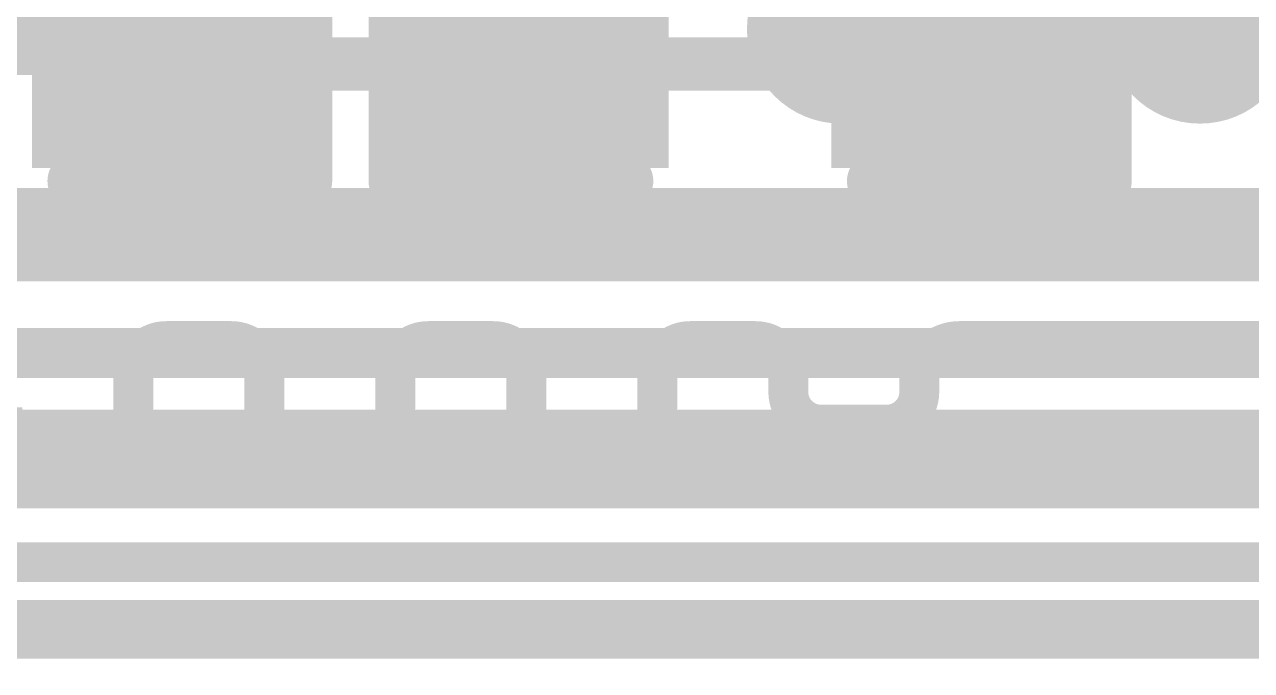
# Model space of a CAD drawing. Header units: inches. Extents: x -6 to 284, y -12 to 154.
# Drawn here: x 69.181 to 71.917, y 8.279 to 9.719 of the extents above; entities that cross this region are included whole.
import ezdxf

# ---------------------------------------------------------------- set-up
doc = ezdxf.new("R2010")
doc.units = ezdxf.units.IN
for name, color, linetype in [('Bottom Layer', 5, 'Continuous'), ('Bottom Overlay', 54, 'Continuous'), ('Bottom Paste', 16, 'Continuous'), ('Bottom Solder', 6, 'Continuous'), ('Signal L1', 76, 'Continuous'), ('Signal L2', 6, 'Continuous'), ('Top Layer', 1, 'Continuous'), ('Top Paste', 8, 'Continuous'), ('Top Solder', 216, 'Continuous')]:
    doc.layers.add(name, color=color, linetype=linetype)

# ---------------------------------------------------------------- blocks, each defined once
blk = doc.blocks.new('200_WFBGA__10_15__127')
at = {"layer": 'Top Layer'}
h = blk.add_hatch(color=1, dxfattribs=at)
edge = h.paths.add_edge_path()
edge.add_arc((-4.400042, 0.9751059999999999), 0.15999968, 0, 360)
h = blk.add_hatch(color=1, dxfattribs=at)
edge = h.paths.add_edge_path()
edge.add_arc((-3.599942, 0.9751059999999999), 0.15999968, 0, 360)
h = blk.add_hatch(color=1, dxfattribs=at)
edge = h.paths.add_edge_path()
edge.add_arc((-2.800096, 0.9751059999999999), 0.15999968, 0, 360)
h = blk.add_hatch(color=1, dxfattribs=at)
edge = h.paths.add_edge_path()
edge.add_arc((-1.999996, 0.9751059999999999), 0.15999968, 0, 360)
at = {"layer": 'Top Paste'}
h = blk.add_hatch(color=8, dxfattribs=at)
edge = h.paths.add_edge_path()
edge.add_arc((-4.400042, 0.9751059999999999), 0.15999968, 0, 360)
h = blk.add_hatch(color=8, dxfattribs=at)
edge = h.paths.add_edge_path()
edge.add_arc((-3.599942, 0.9751059999999999), 0.15999968, 0, 360)
h = blk.add_hatch(color=8, dxfattribs=at)
edge = h.paths.add_edge_path()
edge.add_arc((-2.800096, 0.9751059999999999), 0.15999968, 0, 360)
h = blk.add_hatch(color=8, dxfattribs=at)
edge = h.paths.add_edge_path()
edge.add_arc((-1.999996, 0.9751059999999999), 0.15999968, 0, 360)
at = {"layer": 'Top Solder'}
h = blk.add_hatch(color=216, dxfattribs=at)
edge = h.paths.add_edge_path()
edge.add_arc((-4.400042, 0.9751059999999999), 0.21001228, 0, 360)
h = blk.add_hatch(color=216, dxfattribs=at)
edge = h.paths.add_edge_path()
edge.add_arc((-3.599942, 0.9751059999999999), 0.21001228, 0, 360)
h = blk.add_hatch(color=216, dxfattribs=at)
edge = h.paths.add_edge_path()
edge.add_arc((-2.800096, 0.9751059999999999), 0.21001228, 0, 360)
h = blk.add_hatch(color=216, dxfattribs=at)
edge = h.paths.add_edge_path()
edge.add_arc((-1.999996, 0.9751059999999999), 0.21001228, 0, 360)
blk = doc.blocks.new('C___0402_B_311')
at = {"layer": 'Bottom Layer'}
for points in [[(-0.2412999999999999, 0.3174999999999999), (-0.2413000000000001, -0.3175), (-0.6985, -0.3174999999999999), (-0.6985, 0.3175)], [(0.6985, 0.3174999999999999), (0.6985, -0.3175), (0.2412999999999999, -0.3174999999999999), (0.2413000000000001, 0.3175)]]:
    blk.add_hatch(color=5, dxfattribs=at).paths.add_polyline_path(points)
at = {"layer": 'Bottom Paste'}
for points in [[(-0.2412999999999999, 0.3174999999999999), (-0.2413000000000001, -0.3175), (-0.6985, -0.3174999999999999), (-0.6985, 0.3175)], [(0.6985, 0.3174999999999999), (0.6985, -0.3175), (0.2412999999999999, -0.3174999999999999), (0.2413000000000001, 0.3175)]]:
    blk.add_hatch(color=16, dxfattribs=at).paths.add_polyline_path(points)
at = {"layer": 'Bottom Solder'}
for points in [[(-0.1813001199999999, 0.3774998799999999), (-0.1813001200000001, -0.3774998800000001), (-0.7584998799999999, -0.3774998799999999), (-0.7584998799999999, 0.3774998800000001)], [(0.7584998799999999, 0.3774998799999999), (0.7584998799999999, -0.3774998800000001), (0.1813001199999999, -0.3774998799999999), (0.1813001200000001, 0.3774998800000001)]]:
    blk.add_hatch(color=6, dxfattribs=at).paths.add_polyline_path(points)
at = {"layer": 'Bottom Overlay'}
for points in [[(-0.7874, -0.4064, 0.127, 0.127, 0), (-0.7874, 0.4064, 0.127, 0.127, 0)], [(-0.7874, 0.4064, 0.127, 0.127, 0), (-0.2794, 0.4064, 0.127, 0.127, 0)], [(0.2794, 0.4064, 0.127, 0.127, 0), (0.7874, 0.4064, 0.127, 0.127, 0)], [(0.7874, -0.4064, 0.127, 0.127, 0), (0.7874, 0.4064, 0.127, 0.127, 0)], [(-0.7874, -0.4064, 0.127, 0.127, 0), (-0.2794, -0.4064, 0.127, 0.127, 0)], [(0.2794, -0.4064, 0.127, 0.127, 0), (0.7874, -0.4064, 0.127, 0.127, 0)]]:
    blk.add_lwpolyline(points, format="xyseb", dxfattribs=at)
for points in [[(-0.8191499999999999, 0.4064, 0.0635, 0.0635, 1), (-0.7556499999999999, 0.4064, 0.0635, 0.0635, 1)], [(-0.8191499999999999, 0.4064, 0.0635, 0.0635, 1), (-0.7556499999999999, 0.4064, 0.0635, 0.0635, 1)], [(-0.31115, 0.4064, 0.0635, 0.0635, 1), (-0.24765, 0.4064, 0.0635, 0.0635, 1)], [(0.24765, 0.4064, 0.0635, 0.0635, 1), (0.31115, 0.4064, 0.0635, 0.0635, 1)], [(0.7556499999999999, 0.4064, 0.0635, 0.0635, 1), (0.8191499999999999, 0.4064, 0.0635, 0.0635, 1)], [(0.7556499999999999, 0.4064, 0.0635, 0.0635, 1), (0.8191499999999999, 0.4064, 0.0635, 0.0635, 1)], [(-0.8191499999999999, -0.4064, 0.0635, 0.0635, 1), (-0.7556499999999999, -0.4064, 0.0635, 0.0635, 1)], [(-0.8191499999999999, -0.4064, 0.0635, 0.0635, 1), (-0.7556499999999999, -0.4064, 0.0635, 0.0635, 1)], [(-0.31115, -0.4064, 0.0635, 0.0635, 1), (-0.24765, -0.4064, 0.0635, 0.0635, 1)], [(0.24765, -0.4064, 0.0635, 0.0635, 1), (0.31115, -0.4064, 0.0635, 0.0635, 1)], [(0.7556499999999999, -0.4064, 0.0635, 0.0635, 1), (0.8191499999999999, -0.4064, 0.0635, 0.0635, 1)], [(0.7556499999999999, -0.4064, 0.0635, 0.0635, 1), (0.8191499999999999, -0.4064, 0.0635, 0.0635, 1)]]:
    blk.add_lwpolyline(points, format="xyseb", close=True, dxfattribs=at)
blk = doc.blocks.new('C___0402_B_335')
at = {"layer": 'Bottom Layer'}
for points in [[(-0.2413, 0.3175), (-0.2412999999999999, -0.3175), (-0.6985, -0.3175), (-0.6985, 0.3175)], [(0.6985, 0.3175), (0.6985, -0.3175), (0.2413, -0.3175), (0.2412999999999999, 0.3175)]]:
    blk.add_hatch(color=5, dxfattribs=at).paths.add_polyline_path(points)
at = {"layer": 'Bottom Paste'}
for points in [[(-0.2413, 0.3175), (-0.2412999999999999, -0.3175), (-0.6985, -0.3175), (-0.6985, 0.3175)], [(0.6985, 0.3175), (0.6985, -0.3175), (0.2413, -0.3175), (0.2412999999999999, 0.3175)]]:
    blk.add_hatch(color=16, dxfattribs=at).paths.add_polyline_path(points)
at = {"layer": 'Bottom Solder'}
for points in [[(-0.18130012, 0.37749988), (-0.18130012, -0.37749988), (-0.7584998799999999, -0.37749988), (-0.7584998799999999, 0.37749988)], [(0.7584998799999999, 0.37749988), (0.7584998799999999, -0.37749988), (0.18130012, -0.37749988), (0.18130012, 0.37749988)]]:
    blk.add_hatch(color=6, dxfattribs=at).paths.add_polyline_path(points)
at = {"layer": 'Bottom Overlay'}
for points in [[(-0.7874, 0.4064, 0.127, 0.127, 0), (-0.7874, -0.4064, 0.127, 0.127, 0)], [(-0.2794, 0.4064, 0.127, 0.127, 0), (-0.7874, 0.4064, 0.127, 0.127, 0)], [(0.7874, 0.4064, 0.127, 0.127, 0), (0.2794, 0.4064, 0.127, 0.127, 0)], [(0.7874, 0.4064, 0.127, 0.127, 0), (0.7874, -0.4064, 0.127, 0.127, 0)], [(-0.2794, -0.4064, 0.127, 0.127, 0), (-0.7874, -0.4064, 0.127, 0.127, 0)], [(0.7874, -0.4064, 0.127, 0.127, 0), (0.2794, -0.4064, 0.127, 0.127, 0)]]:
    blk.add_lwpolyline(points, format="xyseb", dxfattribs=at)
for points in [[(-0.8191499999999999, 0.4064, 0.0635, 0.0635, 1), (-0.7556499999999999, 0.4064, 0.0635, 0.0635, 1)], [(-0.8191499999999999, 0.4064, 0.0635, 0.0635, 1), (-0.7556499999999999, 0.4064, 0.0635, 0.0635, 1)], [(-0.31115, 0.4064, 0.0635, 0.0635, 1), (-0.24765, 0.4064, 0.0635, 0.0635, 1)], [(0.24765, 0.4064, 0.0635, 0.0635, 1), (0.31115, 0.4064, 0.0635, 0.0635, 1)], [(0.7556499999999999, 0.4064, 0.0635, 0.0635, 1), (0.8191499999999999, 0.4064, 0.0635, 0.0635, 1)], [(0.7556499999999999, 0.4064, 0.0635, 0.0635, 1), (0.8191499999999999, 0.4064, 0.0635, 0.0635, 1)], [(-0.8191499999999999, -0.4064, 0.0635, 0.0635, 1), (-0.7556499999999999, -0.4064, 0.0635, 0.0635, 1)], [(-0.8191499999999999, -0.4064, 0.0635, 0.0635, 1), (-0.7556499999999999, -0.4064, 0.0635, 0.0635, 1)], [(-0.31115, -0.4064, 0.0635, 0.0635, 1), (-0.24765, -0.4064, 0.0635, 0.0635, 1)], [(0.24765, -0.4064, 0.0635, 0.0635, 1), (0.31115, -0.4064, 0.0635, 0.0635, 1)], [(0.7556499999999999, -0.4064, 0.0635, 0.0635, 1), (0.8191499999999999, -0.4064, 0.0635, 0.0635, 1)], [(0.7556499999999999, -0.4064, 0.0635, 0.0635, 1), (0.8191499999999999, -0.4064, 0.0635, 0.0635, 1)]]:
    blk.add_lwpolyline(points, format="xyseb", close=True, dxfattribs=at)

msp = doc.modelspace()

# ---------------------------------------------------------------- linework, layer by layer
at = {"layer": 'Bottom Layer'}
for points in [[(68.01124066, 9.301640019999999, 0.10668, 0.10668, 0), (72.00753696, 9.301640019999999, 0.10668, 0.10668, 0)], [(67.71844216, 8.984140019999998, 0.10668, 0.10668, 0), (73.41010972, 8.984140019999998, 0.10668, 0.10668, 0)], [(67.28227082, 8.70019342, 0.10668, 0.10668, 0), (73.13266044, 8.70019342, 0.10668, 0.10668, 0)], [(67.75083732, 8.38269342, 0.10668, 0.10668, 0), (71.91943452, 8.38269342, 0.10668, 0.10668, 0)], [(71.91943452, 8.38269342, 0.10668, 0.10668, -0.4142135623730951), (72.20184187999999, 8.10028606, 0.10668, 0.10668, 0)]]:
    msp.add_lwpolyline(points, format="xyseb", dxfattribs=at)
msp.add_lwpolyline([(71.89276452, 8.38269342, 0.05333999999999999, 0.05333999999999999, 1), (71.94610452, 8.38269342, 0.05333999999999999, 0.05333999999999999, 1)], format="xyseb", close=True, dxfattribs=at)
msp.add_lwpolyline([(71.89276452, 8.38269342, 0.05333999999999999, 0.05333999999999999, 1), (71.94610452, 8.38269342, 0.05333999999999999, 0.05333999999999999, 1)], format="xyseb", close=True, dxfattribs=at)
at = {"layer": 'Signal L1'}
for points in [[(71.77502027999999, 9.87674682, 0.11938, 0.11938, -0.3992584395762669), (71.51756588, 9.631232959999998, 0.11938, 0.11938, 0)], [(69.6306837, 9.631235499999999, 0.11938, 0.11938, -0.4142135623730951), (69.45131652, 9.810602679999999, 0.11938, 0.11938, 0)], [(69.6306837, 9.631235499999999, 0.11938, 0.11938, 0), (71.51756588, 9.631232959999998, 0.11938, 0.11938, 0)], [(68.34327454, 9.206489079999999, 0.11938, 0.11938, 0), (72.3934417, 9.206489079999999, 0.11938, 0.11938, 0)], [(65.86895385999999, 8.800675819999999, 0.11938, 0.11938, 0), (72.83070015999999, 8.800675819999999, 0.11938, 0.11938, 0)], [(64.01477926, 8.37136502, 0.11938, 0.11938, 0), (73.68458212, 8.37136502, 0.11938, 0.11938, 0)]]:
    msp.add_lwpolyline(points, format="xyseb", dxfattribs=at)
for points in [[(69.6008387, 9.631235499999999, 0.05969, 0.05969, 1), (69.6605287, 9.631235499999999, 0.05969, 0.05969, 1)], [(69.6008387, 9.631235499999999, 0.05969, 0.05969, 1), (69.6605287, 9.631235499999999, 0.05969, 0.05969, 1)], [(71.48772088, 9.631232959999998, 0.05969, 0.05969, 1), (71.54741088, 9.631232959999998, 0.05969, 0.05969, 1)], [(71.48772088, 9.631232959999998, 0.05969, 0.05969, 1), (71.54741088, 9.631232959999998, 0.05969, 0.05969, 1)]]:
    msp.add_lwpolyline(points, format="xyseb", close=True, dxfattribs=at)
at = {"layer": 'Signal L2'}
for points in [[(70.05220432, 9.420555199999999, 0.08889999999999999, 0.08889999999999999, -1.10190129019507), (70.38141626, 9.41985162, 0.08889999999999999, 0.08889999999999999, 0)], [(70.05220432, 9.41728114, 0.08889999999999999, 0.08889999999999999, -0.4142135623730951), (69.92464552, 9.289722339999999, 0.08889999999999999, 0.08889999999999999, 0)], [(70.05220432, 9.41728114, 0.08889999999999999, 0.08889999999999999, 0), (70.05220432, 9.420555199999999, 0.08889999999999999, 0.08889999999999999, 0)], [(70.38141626, 9.41690522, 0.08889999999999999, 0.08889999999999999, 0), (70.38141626, 9.41985162, 0.08889999999999999, 0.08889999999999999, 0)], [(70.50859914, 9.289722339999999, 0.08889999999999999, 0.08889999999999999, -0.4142135623730951), (70.38141626, 9.41690522, 0.08889999999999999, 0.08889999999999999, 0)], [(68.06937871999999, 9.28972488, 0.08889999999999999, 0.08889999999999999, 0), (69.72456972, 9.28972488, 0.08889999999999999, 0.08889999999999999, 0)], [(69.72456972, 9.28972488, 0.08889999999999999, 0.08889999999999999, 0), (69.92464298, 9.289722339999999, 0.08889999999999999, 0.08889999999999999, 0)], [(69.92464298, 9.289722339999999, 0.08889999999999999, 0.08889999999999999, 0), (69.92464552, 9.289722339999999, 0.08889999999999999, 0.08889999999999999, 0)], [(70.50859914, 9.289722339999999, 0.08889999999999999, 0.08889999999999999, 0), (70.50860168, 9.289722339999999, 0.08889999999999999, 0.08889999999999999, 0)], [(70.50860168, 9.289722339999999, 0.08889999999999999, 0.08889999999999999, 0), (70.7091169, 9.28972488, 0.08889999999999999, 0.08889999999999999, 0)], [(70.7091169, 9.28972488, 0.08889999999999999, 0.08889999999999999, 0), (73.06849242, 9.28972488, 0.08889999999999999, 0.08889999999999999, 0)], [(68.06937871999999, 8.997624879999998, 0.08889999999999999, 0.08889999999999999, 0), (73.06849242, 8.997624879999998, 0.08889999999999999, 0.08889999999999999, 0)], [(66.3846526, 8.70019342, 0.11938, 0.11938, 0), (76.26723125999999, 8.70019342, 0.11938, 0.11938, 0)], [(64.4796526, 8.364913419999999, 0.11938, 0.11938, 0), (78.60933732, 8.364913419999999, 0.11938, 0.11938, 0)]]:
    msp.add_lwpolyline(points, format="xyseb", dxfattribs=at)
for points in [[(70.02997932, 9.420555199999999, 0.04445, 0.04445, 1), (70.07442932, 9.420555199999999, 0.04445, 0.04445, 1)], [(70.02997932, 9.420555199999999, 0.04445, 0.04445, 1), (70.07442932, 9.420555199999999, 0.04445, 0.04445, 1)], [(70.02997932, 9.41728114, 0.04445, 0.04445, 1), (70.07442932, 9.41728114, 0.04445, 0.04445, 1)], [(70.02997932, 9.41728114, 0.04445, 0.04445, 1), (70.07442932, 9.41728114, 0.04445, 0.04445, 1)], [(70.35919126, 9.41985162, 0.04445, 0.04445, 1), (70.40364126, 9.41985162, 0.04445, 0.04445, 1)], [(70.35919126, 9.41985162, 0.04445, 0.04445, 1), (70.40364126, 9.41985162, 0.04445, 0.04445, 1)], [(70.35919126, 9.41690522, 0.04445, 0.04445, 1), (70.40364126, 9.41690522, 0.04445, 0.04445, 1)], [(70.35919126, 9.41690522, 0.04445, 0.04445, 1), (70.40364126, 9.41690522, 0.04445, 0.04445, 1)], [(69.70234472, 9.28972488, 0.04445, 0.04445, 1), (69.74679472, 9.28972488, 0.04445, 0.04445, 1)], [(69.70234472, 9.28972488, 0.04445, 0.04445, 1), (69.74679472, 9.28972488, 0.04445, 0.04445, 1)], [(69.90241798, 9.289722339999999, 0.04445, 0.04445, 1), (69.94686798, 9.289722339999999, 0.04445, 0.04445, 1)], [(69.90241798, 9.289722339999999, 0.04445, 0.04445, 1), (69.94686798, 9.289722339999999, 0.04445, 0.04445, 1)], [(69.90242052, 9.289722339999999, 0.04445, 0.04445, 1), (69.94687052, 9.289722339999999, 0.04445, 0.04445, 1)], [(69.90242052, 9.289722339999999, 0.04445, 0.04445, 1), (69.94687052, 9.289722339999999, 0.04445, 0.04445, 1)], [(70.48637414, 9.289722339999999, 0.04445, 0.04445, 1), (70.53082413999999, 9.289722339999999, 0.04445, 0.04445, 1)], [(70.48637414, 9.289722339999999, 0.04445, 0.04445, 1), (70.53082413999999, 9.289722339999999, 0.04445, 0.04445, 1)], [(70.48637667999999, 9.289722339999999, 0.04445, 0.04445, 1), (70.53082667999999, 9.289722339999999, 0.04445, 0.04445, 1)], [(70.48637667999999, 9.289722339999999, 0.04445, 0.04445, 1), (70.53082667999999, 9.289722339999999, 0.04445, 0.04445, 1)], [(70.68689189999999, 9.28972488, 0.04445, 0.04445, 1), (70.7313419, 9.28972488, 0.04445, 0.04445, 1)], [(70.68689189999999, 9.28972488, 0.04445, 0.04445, 1), (70.7313419, 9.28972488, 0.04445, 0.04445, 1)]]:
    msp.add_lwpolyline(points, format="xyseb", close=True, dxfattribs=at)
at = {"layer": 'Top Layer'}
for points in [[(69.80183652, 10.03320574, 0.2032, 0.2032, 0), (70.20183826, 9.70820512, 0.2032, 0.2032, 0)], [(70.60175618, 10.03320574, 0.2032, 0.2032, 0), (71.00183666, 9.70819242, 0.2032, 0.2032, 0)], [(71.4018384, 10.02711228, 0.2032, 0.2032, 0), (71.80183506, 9.70819242, 0.2032, 0.2032, 0)], [(68.54984511999999, 9.70820512, 0.2032, 0.2032, 0), (69.40183732, 9.70820512, 0.2032, 0.2032, 0)], [(71.00183666, 9.70819242, 0.2032, 0.2032, 0), (71.0018392, 9.70820512, 0.2032, 0.2032, 0)], [(71.80183506, 9.70819242, 0.2032, 0.2032, 0), (71.80184014, 9.70820512, 0.2032, 0.2032, 0)], [(67.90810142, 9.30533318, 0.08889999999999999, 0.08889999999999999, 0), (73.08652133999999, 9.30533318, 0.08889999999999999, 0.08889999999999999, 0)], [(69.4234451, 8.940208179999999, 0.08889999999999999, 0.08889999999999999, -0.4142135623730951), (69.4964701, 9.013233179999999, 0.08889999999999999, 0.08889999999999999, 0)], [(69.4964701, 9.013233179999999, 0.08889999999999999, 0.08889999999999999, 0), (69.6425201, 9.013233179999999, 0.08889999999999999, 0.08889999999999999, 0)], [(69.6425201, 9.013233179999999, 0.08889999999999999, 0.08889999999999999, -0.4142135623730951), (69.7155451, 8.940208179999999, 0.08889999999999999, 0.08889999999999999, 0)], [(70.00764509999999, 8.940208179999999, 0.08889999999999999, 0.08889999999999999, -0.4142135623730951), (70.0806701, 9.013233179999999, 0.08889999999999999, 0.08889999999999999, 0)], [(70.0806701, 9.013233179999999, 0.08889999999999999, 0.08889999999999999, 0), (70.2267201, 9.013233179999999, 0.08889999999999999, 0.08889999999999999, 0)], [(70.2267201, 9.013233179999999, 0.08889999999999999, 0.08889999999999999, -0.4142135623730951), (70.2997451, 8.940208179999999, 0.08889999999999999, 0.08889999999999999, 0)], [(70.5918451, 8.940208179999999, 0.08889999999999999, 0.08889999999999999, -0.4142135623730951), (70.66487009999999, 9.013233179999999, 0.08889999999999999, 0.08889999999999999, 0)], [(70.66487009999999, 9.013233179999999, 0.08889999999999999, 0.08889999999999999, 0), (70.81092009999999, 9.013233179999999, 0.08889999999999999, 0.08889999999999999, 0)], [(70.81092009999999, 9.013233179999999, 0.08889999999999999, 0.08889999999999999, -0.4142135623730951), (70.8839451, 8.940208179999999, 0.08889999999999999, 0.08889999999999999, 0)], [(71.1760451, 8.92433318, 0.08889999999999999, 0.08889999999999999, -0.4142135623730951), (71.26494509999999, 9.013233179999999, 0.08889999999999999, 0.08889999999999999, 0)], [(71.26494509999999, 9.013233179999999, 0.08889999999999999, 0.08889999999999999, 0), (71.65068474, 9.013233179999999, 0.08889999999999999, 0.08889999999999999, 0)], [(71.65068474, 9.013233179999999, 0.08889999999999999, 0.08889999999999999, 0), (73.0865188, 9.013233179999999, 0.08889999999999999, 0.08889999999999999, 0)], [(69.4234451, 8.86536454, 0.08889999999999999, 0.08889999999999999, 0), (69.4234451, 8.940208179999999, 0.08889999999999999, 0.08889999999999999, 0)], [(69.7155451, 8.86536454, 0.08889999999999999, 0.08889999999999999, 0), (69.7155451, 8.940208179999999, 0.08889999999999999, 0.08889999999999999, 0)], [(70.00764509999999, 8.86536454, 0.08889999999999999, 0.08889999999999999, 0), (70.00764509999999, 8.940208179999999, 0.08889999999999999, 0.08889999999999999, 0)], [(70.2997451, 8.86536454, 0.08889999999999999, 0.08889999999999999, 0), (70.2997451, 8.940208179999999, 0.08889999999999999, 0.08889999999999999, 0)], [(70.5918451, 8.86536454, 0.08889999999999999, 0.08889999999999999, 0), (70.5918451, 8.940208179999999, 0.08889999999999999, 0.08889999999999999, 0)], [(70.8839451, 8.8998552, 0.08889999999999999, 0.08889999999999999, 0), (70.8839451, 8.940208179999999, 0.08889999999999999, 0.08889999999999999, 0)], [(71.1760451, 8.8998552, 0.08889999999999999, 0.08889999999999999, 0), (71.1760451, 8.92433318, 0.08889999999999999, 0.08889999999999999, 0)], [(70.9569701, 8.8268302, 0.08889999999999999, 0.08889999999999999, -0.4142135623730951), (70.8839451, 8.8998552, 0.08889999999999999, 0.08889999999999999, 0)], [(71.1760451, 8.8998552, 0.08889999999999999, 0.08889999999999999, -0.4142135623730951), (71.1030201, 8.8268302, 0.08889999999999999, 0.08889999999999999, 0)], [(69.2043701, 8.792339539999999, 0.08889999999999999, 0.08889999999999999, -0.4142135623730951), (69.13134509999999, 8.86536454, 0.08889999999999999, 0.08889999999999999, 0)], [(69.4234451, 8.86536454, 0.08889999999999999, 0.08889999999999999, -0.4142135623730951), (69.3504201, 8.792339539999999, 0.08889999999999999, 0.08889999999999999, 0)], [(69.78857009999999, 8.792339539999999, 0.08889999999999999, 0.08889999999999999, -0.4142135623730951), (69.7155451, 8.86536454, 0.08889999999999999, 0.08889999999999999, 0)], [(70.00764509999999, 8.86536454, 0.08889999999999999, 0.08889999999999999, -0.4142135623730951), (69.93462009999999, 8.792339539999999, 0.08889999999999999, 0.08889999999999999, 0)], [(70.3727701, 8.792339539999999, 0.08889999999999999, 0.08889999999999999, -0.4142135623730951), (70.2997451, 8.86536454, 0.08889999999999999, 0.08889999999999999, 0)], [(70.5918451, 8.86536454, 0.08889999999999999, 0.08889999999999999, -0.4142135623730951), (70.5188201, 8.792339539999999, 0.08889999999999999, 0.08889999999999999, 0)], [(70.9569701, 8.8268302, 0.08889999999999999, 0.08889999999999999, 0), (71.1030201, 8.8268302, 0.08889999999999999, 0.08889999999999999, 0)], [(69.2043701, 8.792339539999999, 0.08889999999999999, 0.08889999999999999, 0), (69.3504201, 8.792339539999999, 0.08889999999999999, 0.08889999999999999, 0)], [(69.78857009999999, 8.792339539999999, 0.08889999999999999, 0.08889999999999999, 0), (69.93462009999999, 8.792339539999999, 0.08889999999999999, 0.08889999999999999, 0)], [(70.3727701, 8.792339539999999, 0.08889999999999999, 0.08889999999999999, 0), (70.5188201, 8.792339539999999, 0.08889999999999999, 0.08889999999999999, 0)], [(68.41927134, 8.520198859999999, 0.08889999999999999, 0.08889999999999999, 0), (72.77089332, 8.520198859999999, 0.08889999999999999, 0.08889999999999999, 0)]]:
    msp.add_lwpolyline(points, format="xyseb", dxfattribs=at)
for points in [[(69.35103731999999, 9.70820512, 0.1016, 0.1016, 1), (69.45263732, 9.70820512, 0.1016, 0.1016, 1)], [(70.15103825999999, 9.70820512, 0.1016, 0.1016, 1), (70.25263826, 9.70820512, 0.1016, 0.1016, 1)], [(70.95103666, 9.70819242, 0.1016, 0.1016, 1), (71.05263666, 9.70819242, 0.1016, 0.1016, 1)], [(70.95103666, 9.70819242, 0.1016, 0.1016, 1), (71.05263666, 9.70819242, 0.1016, 0.1016, 1)], [(70.9510392, 9.70820512, 0.1016, 0.1016, 1), (71.0526392, 9.70820512, 0.1016, 0.1016, 1)], [(71.75103505999999, 9.70819242, 0.1016, 0.1016, 1), (71.85263506, 9.70819242, 0.1016, 0.1016, 1)], [(71.75103505999999, 9.70819242, 0.1016, 0.1016, 1), (71.85263506, 9.70819242, 0.1016, 0.1016, 1)], [(71.75104014, 9.70820512, 0.1016, 0.1016, 1), (71.85264013999999, 9.70820512, 0.1016, 0.1016, 1)], [(69.47424509999999, 9.013233179999999, 0.04445, 0.04445, 1), (69.51869509999999, 9.013233179999999, 0.04445, 0.04445, 1)], [(69.47424509999999, 9.013233179999999, 0.04445, 0.04445, 1), (69.51869509999999, 9.013233179999999, 0.04445, 0.04445, 1)], [(69.62029509999999, 9.013233179999999, 0.04445, 0.04445, 1), (69.6647451, 9.013233179999999, 0.04445, 0.04445, 1)], [(69.62029509999999, 9.013233179999999, 0.04445, 0.04445, 1), (69.6647451, 9.013233179999999, 0.04445, 0.04445, 1)], [(70.0584451, 9.013233179999999, 0.04445, 0.04445, 1), (70.1028951, 9.013233179999999, 0.04445, 0.04445, 1)], [(70.0584451, 9.013233179999999, 0.04445, 0.04445, 1), (70.1028951, 9.013233179999999, 0.04445, 0.04445, 1)], [(70.20449509999999, 9.013233179999999, 0.04445, 0.04445, 1), (70.24894509999999, 9.013233179999999, 0.04445, 0.04445, 1)], [(70.20449509999999, 9.013233179999999, 0.04445, 0.04445, 1), (70.24894509999999, 9.013233179999999, 0.04445, 0.04445, 1)], [(70.6426451, 9.013233179999999, 0.04445, 0.04445, 1), (70.6870951, 9.013233179999999, 0.04445, 0.04445, 1)], [(70.6426451, 9.013233179999999, 0.04445, 0.04445, 1), (70.6870951, 9.013233179999999, 0.04445, 0.04445, 1)], [(70.7886951, 9.013233179999999, 0.04445, 0.04445, 1), (70.8331451, 9.013233179999999, 0.04445, 0.04445, 1)], [(70.7886951, 9.013233179999999, 0.04445, 0.04445, 1), (70.8331451, 9.013233179999999, 0.04445, 0.04445, 1)], [(71.2427201, 9.013233179999999, 0.04445, 0.04445, 1), (71.2871701, 9.013233179999999, 0.04445, 0.04445, 1)], [(71.2427201, 9.013233179999999, 0.04445, 0.04445, 1), (71.2871701, 9.013233179999999, 0.04445, 0.04445, 1)], [(71.62845974, 9.013233179999999, 0.04445, 0.04445, 1), (71.67290974, 9.013233179999999, 0.04445, 0.04445, 1)], [(71.62845974, 9.013233179999999, 0.04445, 0.04445, 1), (71.67290974, 9.013233179999999, 0.04445, 0.04445, 1)], [(69.40122009999999, 8.940208179999999, 0.04445, 0.04445, 1), (69.44567009999999, 8.940208179999999, 0.04445, 0.04445, 1)], [(69.40122009999999, 8.940208179999999, 0.04445, 0.04445, 1), (69.44567009999999, 8.940208179999999, 0.04445, 0.04445, 1)], [(69.69332010000001, 8.940208179999999, 0.04445, 0.04445, 1), (69.7377701, 8.940208179999999, 0.04445, 0.04445, 1)], [(69.69332010000001, 8.940208179999999, 0.04445, 0.04445, 1), (69.7377701, 8.940208179999999, 0.04445, 0.04445, 1)], [(69.9854201, 8.940208179999999, 0.04445, 0.04445, 1), (70.0298701, 8.940208179999999, 0.04445, 0.04445, 1)], [(69.9854201, 8.940208179999999, 0.04445, 0.04445, 1), (70.0298701, 8.940208179999999, 0.04445, 0.04445, 1)], [(70.27752009999999, 8.940208179999999, 0.04445, 0.04445, 1), (70.32197009999999, 8.940208179999999, 0.04445, 0.04445, 1)], [(70.27752009999999, 8.940208179999999, 0.04445, 0.04445, 1), (70.32197009999999, 8.940208179999999, 0.04445, 0.04445, 1)], [(70.5696201, 8.940208179999999, 0.04445, 0.04445, 1), (70.61407009999999, 8.940208179999999, 0.04445, 0.04445, 1)], [(70.5696201, 8.940208179999999, 0.04445, 0.04445, 1), (70.61407009999999, 8.940208179999999, 0.04445, 0.04445, 1)], [(70.8617201, 8.940208179999999, 0.04445, 0.04445, 1), (70.9061701, 8.940208179999999, 0.04445, 0.04445, 1)], [(70.8617201, 8.940208179999999, 0.04445, 0.04445, 1), (70.9061701, 8.940208179999999, 0.04445, 0.04445, 1)], [(71.15382009999999, 8.92433318, 0.04445, 0.04445, 1), (71.19827009999999, 8.92433318, 0.04445, 0.04445, 1)], [(71.15382009999999, 8.92433318, 0.04445, 0.04445, 1), (71.19827009999999, 8.92433318, 0.04445, 0.04445, 1)], [(70.8617201, 8.8998552, 0.04445, 0.04445, 1), (70.9061701, 8.8998552, 0.04445, 0.04445, 1)], [(70.8617201, 8.8998552, 0.04445, 0.04445, 1), (70.9061701, 8.8998552, 0.04445, 0.04445, 1)], [(71.15382009999999, 8.8998552, 0.04445, 0.04445, 1), (71.19827009999999, 8.8998552, 0.04445, 0.04445, 1)], [(71.15382009999999, 8.8998552, 0.04445, 0.04445, 1), (71.19827009999999, 8.8998552, 0.04445, 0.04445, 1)], [(69.40122009999999, 8.86536454, 0.04445, 0.04445, 1), (69.44567009999999, 8.86536454, 0.04445, 0.04445, 1)], [(69.40122009999999, 8.86536454, 0.04445, 0.04445, 1), (69.44567009999999, 8.86536454, 0.04445, 0.04445, 1)], [(69.69332010000001, 8.86536454, 0.04445, 0.04445, 1), (69.7377701, 8.86536454, 0.04445, 0.04445, 1)], [(69.69332010000001, 8.86536454, 0.04445, 0.04445, 1), (69.7377701, 8.86536454, 0.04445, 0.04445, 1)], [(69.9854201, 8.86536454, 0.04445, 0.04445, 1), (70.0298701, 8.86536454, 0.04445, 0.04445, 1)], [(69.9854201, 8.86536454, 0.04445, 0.04445, 1), (70.0298701, 8.86536454, 0.04445, 0.04445, 1)], [(70.27752009999999, 8.86536454, 0.04445, 0.04445, 1), (70.32197009999999, 8.86536454, 0.04445, 0.04445, 1)], [(70.27752009999999, 8.86536454, 0.04445, 0.04445, 1), (70.32197009999999, 8.86536454, 0.04445, 0.04445, 1)], [(70.5696201, 8.86536454, 0.04445, 0.04445, 1), (70.61407009999999, 8.86536454, 0.04445, 0.04445, 1)], [(70.5696201, 8.86536454, 0.04445, 0.04445, 1), (70.61407009999999, 8.86536454, 0.04445, 0.04445, 1)], [(70.9347451, 8.8268302, 0.04445, 0.04445, 1), (70.9791951, 8.8268302, 0.04445, 0.04445, 1)], [(70.9347451, 8.8268302, 0.04445, 0.04445, 1), (70.9791951, 8.8268302, 0.04445, 0.04445, 1)], [(71.08079509999999, 8.8268302, 0.04445, 0.04445, 1), (71.12524509999999, 8.8268302, 0.04445, 0.04445, 1)], [(71.08079509999999, 8.8268302, 0.04445, 0.04445, 1), (71.12524509999999, 8.8268302, 0.04445, 0.04445, 1)], [(69.1821451, 8.792339539999999, 0.04445, 0.04445, 1), (69.2265951, 8.792339539999999, 0.04445, 0.04445, 1)], [(69.1821451, 8.792339539999999, 0.04445, 0.04445, 1), (69.2265951, 8.792339539999999, 0.04445, 0.04445, 1)], [(69.32819509999999, 8.792339539999999, 0.04445, 0.04445, 1), (69.3726451, 8.792339539999999, 0.04445, 0.04445, 1)], [(69.32819509999999, 8.792339539999999, 0.04445, 0.04445, 1), (69.3726451, 8.792339539999999, 0.04445, 0.04445, 1)], [(69.7663451, 8.792339539999999, 0.04445, 0.04445, 1), (69.81079509999999, 8.792339539999999, 0.04445, 0.04445, 1)], [(69.7663451, 8.792339539999999, 0.04445, 0.04445, 1), (69.81079509999999, 8.792339539999999, 0.04445, 0.04445, 1)], [(69.9123951, 8.792339539999999, 0.04445, 0.04445, 1), (69.9568451, 8.792339539999999, 0.04445, 0.04445, 1)], [(69.9123951, 8.792339539999999, 0.04445, 0.04445, 1), (69.9568451, 8.792339539999999, 0.04445, 0.04445, 1)], [(70.35054509999999, 8.792339539999999, 0.04445, 0.04445, 1), (70.3949951, 8.792339539999999, 0.04445, 0.04445, 1)], [(70.35054509999999, 8.792339539999999, 0.04445, 0.04445, 1), (70.3949951, 8.792339539999999, 0.04445, 0.04445, 1)], [(70.49659510000001, 8.792339539999999, 0.04445, 0.04445, 1), (70.5410451, 8.792339539999999, 0.04445, 0.04445, 1)], [(70.49659510000001, 8.792339539999999, 0.04445, 0.04445, 1), (70.5410451, 8.792339539999999, 0.04445, 0.04445, 1)]]:
    msp.add_lwpolyline(points, format="xyseb", close=True, dxfattribs=at)

# ---------------------------------------------------------------- block references
for name, p in [('200_WFBGA__10_15__127', (73.80183613999999, 8.7331931)), ('C___0402_B_311', (70.79883731999999, 9.77660986))]:
    msp.add_blockref(name, p)
at = {"rotation": 180}
msp.add_blockref('C___0402_B_335', (69.01604434, 9.77660986), dxfattribs=at)

doc.saveas('drawing.dxf')
